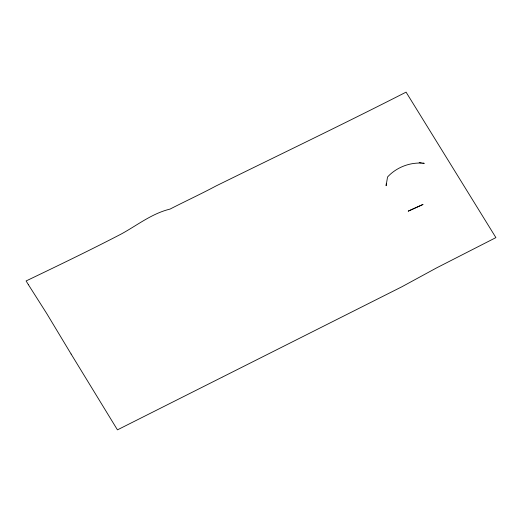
<?xml version="1.0" encoding="UTF-8"?>
<svg xmlns="http://www.w3.org/2000/svg" width="522" height="522" viewBox="0 0 522 522"><rect width="100%" height="100%" fill="white"/><g stroke="black" fill="none" stroke-linecap="round" stroke-linejoin="round"><path stroke-width="0.78" d="M386.345 183.333L386.117 185.708L387.539 177.004C396.642 167.073 410.84 161.735 424.242 163.334L422.794 163.118M222.581 376.982L401.823 286.806L436.581 267.903L495.9 237.608L406.07 92.14C343.032 124.295 279.244 154.897 215.86 186.047C200.781 194.106 185.193 201.296 170.015 209.1C151.791 213.531 137.299 225.256 121.215 234.032C89.843 250.338 57.975 265.665 26.1 280.953L28.416 284.731M222.215 377.165L117.45 429.86L71.103 354.027M419.173 162.59L421.345 162.91M28.429 284.744L46.706 313.5L71.096 354.014M422.924 204.493L408.276 211.116L422.924 204.493"/></g></svg>
